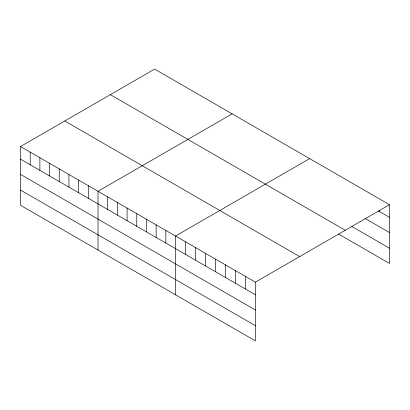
<?xml version="1.0" encoding="UTF-8"?>
<svg xmlns="http://www.w3.org/2000/svg" width="410" height="410" viewBox="0 0 410 410"><rect width="100%" height="100%" fill="white"/><g stroke="black" fill="none" stroke-linecap="round" stroke-linejoin="round"><path stroke-width="0.61" d="M20.5 146.534L255.384 282.147L255.384 340.894L20.5 205.287L20.5 146.534L154.616 69.105L389.5 204.713L389.5 263.466L338.476 234.007M232.127 113.857L98.01 191.285L98.01 250.033M309.637 158.608L175.526 236.037L175.526 294.785M255.384 282.147L389.5 204.713M378.409 210.93L389.5 217.336M365.1 218.468L389.5 232.557M351.79 226.469L389.5 248.24M110.357 94.659L345.24 230.266M64.759 120.986L299.643 256.593M20.5 159.152L255.384 294.764M20.5 174.378L255.384 309.986M20.5 190.061L255.384 325.673M379.516 210.309L379.516 211.57M245.405 276.381L245.405 288.999M235.422 270.62L235.422 283.238M225.438 264.855L225.438 277.473M215.455 259.089L215.455 271.712M205.471 253.329L205.471 265.946M195.488 247.563L195.488 260.181M185.51 241.803L185.51 254.42M165.835 230.446L165.835 243.063M156.148 224.849L156.148 237.467M146.457 219.258L146.457 231.875M136.771 213.661L136.771 226.279M127.079 208.07L127.079 220.688M117.388 202.473L117.388 215.091M107.702 196.882L107.702 209.5M88.324 185.694L88.324 198.312M78.633 180.098L78.633 192.715M68.947 174.506L68.947 187.124M59.255 168.91L59.255 181.527M49.569 163.318L49.569 175.936M39.878 157.722L39.878 170.34M30.191 152.13L30.191 164.748"/></g></svg>
